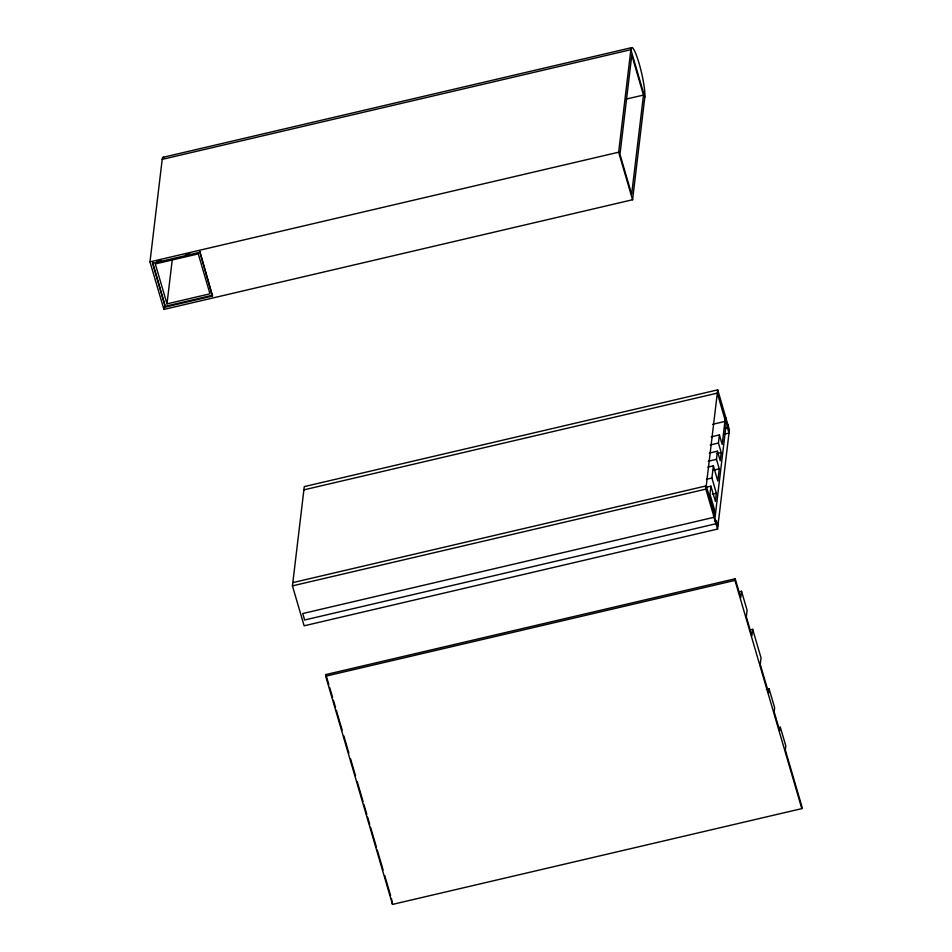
<?xml version="1.0" encoding="UTF-8"?>
<svg xmlns="http://www.w3.org/2000/svg" width="952" height="952" viewBox="0 0 952 952"><rect width="100%" height="100%" fill="white"/><g stroke="black" fill="none" stroke-linecap="round" stroke-linejoin="round"><path stroke-width="1.43" d="M162.209 159.365L630.878 49.682A26.537 3.748 76.8 0 1 639.054 63.284A26.537 3.748 76.8 0 1 644.802 97.223L632.58 199.741L163.911 309.424L149.988 261.871L162.209 159.365A26.537 3.748 76.8 0 1 163.875 157.556M163.911 309.424L164.256 306.485M212.475 296.048L199.765 251.495L212.475 296.048L165.398 307.056L152.689 262.502M166.993 303.866L155.295 263.93L198.278 253.875L209.964 293.811L166.993 303.866L172.264 259.646M292.442 585.873L304.283 486.615L717.701 389.868L729.387 429.804L717.558 529.062L304.14 625.809L292.442 585.873L705.86 489.126L717.701 389.868M766.36 689.45L769.085 688.808L774.654 707.824L774.166 711.894L779.736 730.91L780.223 726.852L785.793 745.868L785.305 749.938L802.012 806.987L801.822 808.617L392.51 904.4L325.679 676.182L325.87 674.563L735.194 578.768L740.763 597.785L741.537 591.287L738.8 591.918M392.51 904.4L391.45 898.498M632.58 199.741L618.657 152.201L630.878 49.682L644.802 97.223M643.492 95.057L631.652 194.315L619.966 154.379L631.795 55.109L643.492 95.057L626.154 99.103M705.48 487.436L710.942 486.163L709.966 494.302L714.428 509.51L713.453 517.65M710.942 486.163L715.392 501.383L716.368 493.243L711.906 478.023L713.369 465.825L707.907 467.099M713.369 465.825L717.82 481.034L719.272 468.836L716.487 459.328L717.463 451.188L709.276 453.104M717.463 451.188L720.247 460.697L721.211 452.557L718.427 443.049L719.403 434.921L711.215 436.837M725.103 420.022L722.187 444.429L719.403 434.921M725.936 418.011L725.555 421.272L712.56 424.306M714.571 521.458L726.209 423.818L717.308 393.117L303.902 489.863M724.662 434.076L729.006 433.065L727.447 427.734L727.828 424.485M801.822 808.617L734.992 580.399L735.194 578.768M749.938 629.95L752.675 629.32L751.89 635.829L746.332 616.813L747.106 610.303L741.537 591.287M769.085 688.808L768.597 692.877L760.243 664.353L761.029 657.844L752.675 629.32M163.113 157.294L631.783 47.612M149.988 261.871L618.657 152.201M156.973 261.502L161.245 260.503M185.497 254.827L189.781 253.827M199.67 252.304L152.594 263.323L165.398 307.056M165.493 306.247L212.57 295.227M724.555 428.412L727.447 427.734M710.24 444.965L718.427 443.049M717.118 453.521L721.211 452.557M708.3 461.244L716.487 459.328M713.822 470.109L719.272 468.836M706.455 479.308L711.906 478.023M292.835 582.612L706.253 485.877L714.488 514.02L714.107 517.269L302.736 613.54L304.628 620.002L715.999 523.743L716.38 520.482L717.939 525.813M712.274 494.195L716.368 493.243M325.679 676.182L734.992 580.399M705.86 489.126L717.558 529.062M325.87 674.563L328.797 684.548M329.63 687.392L332.557 697.376M333.39 700.232L335.473 707.36M336.306 710.216L342.161 730.184M343.827 735.896L348.837 753.008M350.514 758.708L355.524 775.832M357.19 781.532L363.045 801.501M363.878 804.357L366.806 814.341M367.639 817.197L369.721 824.325M370.566 827.181L376.409 847.149M377.242 849.993L383.097 869.961M384.763 875.673L390.606 895.642"/></g></svg>
